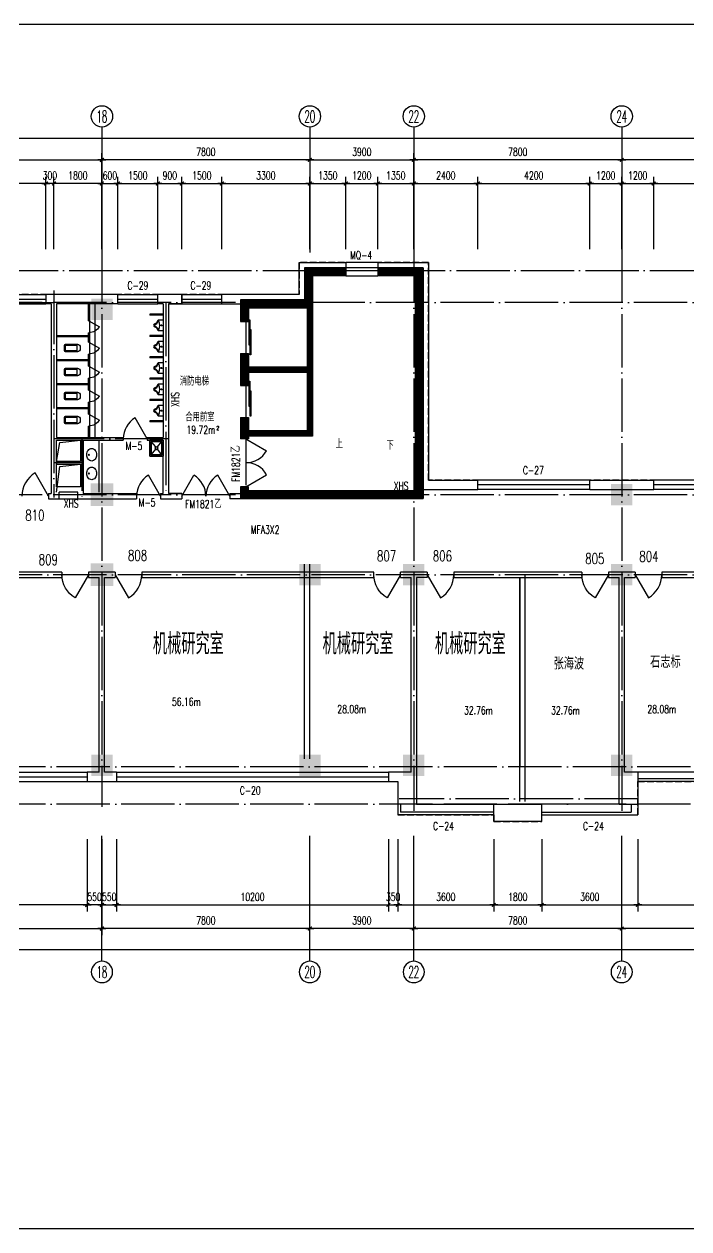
# Model space of a CAD drawing. Extents: x 816818 to 2087483, y 157525 to 390605.
# Drawn here: x 883718 to 908655, y 160847 to 206025 of the extents above; entities that cross this region are included whole.
import ezdxf
from ezdxf.enums import TextEntityAlignment as Align

# ---------------------------------------------------------------- set-up
doc = ezdxf.new("R2010")
doc.units = 0
doc.header["$LTSCALE"] = 1000
doc.header["$MEASUREMENT"] = 0
for name, pattern in [('CONTINOUS', [0]), ('DASH', [0.35, 0.25, -0.1]), ('DOTE', [2.42, 2, -0.2, 0.02, -0.2])]:
    doc.linetypes.add(name, pattern=pattern)
doc.layers.get('0').update_dxf_attribs({"linetype": 'CONTINUOUS'})
doc.layers.get('DEFPOINTS').update_dxf_attribs({"linetype": 'CONTINUOUS'})
for name, color, linetype in [('AXIS', 3, 'CONTINUOUS'), ('AXIS_TEXT', 7, 'CONTINUOUS'), ('COLUMN', 7, 'CONTINUOUS'), ('DOTE', 1, 'DOTE'), ('FILL', 21, 'CONTINUOUS'), ('LVTRY', 253, 'CONTINUOUS'), ('LVTRY_WINDOW', 7, 'CONTINUOUS'), ('MCB', 30, 'CONTINUOUS'), ('PUB_TEXT', 7, 'CONTINUOUS'), ('WALL', 255, 'CONTINUOUS'), ('WINDOW', 2, 'CONTINUOUS'), ('WINDOW_TEXT', 7, 'CONTINUOUS'), ('和面积', 6, 'DASH')]:
    doc.layers.add(name, color=color, linetype=linetype)
doc.styles.add('_HZTXT', font='romans.shx', dxfattribs={"width": 0.7, "bigfont": 'z.shx'})
doc.styles.add('COMPLEX', font='COMPLEX')
doc.styles.add('DIM_FONT', font='SIMPLEX.shx', dxfattribs={"width": 0.7})
doc.styles.add('SIMPLEX', font='SIMPLEX.SHX')
doc.styles.add('Z', font='romans', dxfattribs={"width": 0.8, "bigfont": 'z'})
doc.dimstyles.new('AXIS', dxfattribs={"dimtxt": 300, "dimasz": 1, "dimexe": 250, "dimexo": 300, "dimgap": 150, "dimtad": 1, "dimdec": 0, "dimzin": 0, "dimdsep": 46, "dimtxsty": 'DIM_FONT', "dimblk": '_DIMX', "dimcen": 2.5, "dimse1": 1, "dimse2": 1, "dimclrt": 7, "dimadec": 0, "dimazin": 0, "dimtfac": 1, "dimtdec": 0, "dimtix": 1, "dimtmove": 2, "dimatfit": 3, "dimldrblk": '_DIMX', "dimfxl": 1, "dimarcsym": 0})
doc.dimstyles.new('DIMA', dxfattribs={"dimtxt": 300, "dimasz": 1, "dimexe": 250, "dimexo": 300, "dimgap": 150, "dimtad": 1, "dimdec": 0, "dimzin": 0, "dimdsep": 46, "dimtxsty": 'DIM_FONT', "dimblk": '_DIMX', "dimcen": 2.5, "dimse1": 1, "dimclrt": 7, "dimadec": 0, "dimazin": 0, "dimtfac": 1, "dimtdec": 0, "dimtix": 1, "dimtmove": 2, "dimatfit": 3, "dimldrblk": '_DIMX', "dimfxl": 1, "dimarcsym": 0})
doc.dimstyles.new('DIMN', dxfattribs={"dimtxt": 300, "dimasz": 1, "dimexe": 250, "dimexo": 300, "dimgap": 150, "dimtad": 1, "dimdec": 0, "dimzin": 0, "dimdsep": 46, "dimtxsty": 'DIM_FONT', "dimblk": '_DIMX', "dimcen": 2.5, "dimclrt": 7, "dimadec": 0, "dimazin": 0, "dimtfac": 1, "dimtdec": 0, "dimtix": 1, "dimtmove": 2, "dimatfit": 3, "dimldrblk": '_DIMX', "dimfxl": 1, "dimarcsym": 0})

# ---------------------------------------------------------------- blocks, each defined once
blk = doc.blocks.new('_WBLK')
for p, q in [((-0.5, 0.5), (0.5, 0.5)), ((-0.5, 0), (0.5, 0)), ((-0.5, -0.5), (0.5, -0.5))]:
    blk.add_line(p, q)
at = {"layer": 'WINDOW_TEXT', "style": 'SIMPLEX', "flags": 9}
blk.add_attdef('A', text='', height=1, dxfattribs=at).set_placement((0, 1.5), align=Align.MIDDLE)
blk = doc.blocks.new('_DBLK')
blk.add_line((-0.5, 0), (0, -0.866))
blk.add_arc((-0.5, 0), 1, 300, 0)
at = {"layer": 'WINDOW_TEXT', "style": 'SIMPLEX', "flags": 9}
blk.add_attdef('A', text='', height=1, dxfattribs=at).set_placement((0, 1.5), align=Align.MIDDLE)
blk = doc.blocks.new('_AXISO')
blk.add_circle((0, 0), 0.5)
at = {"layer": 'AXIS_TEXT', "style": 'COMPLEX', "width": 1.041667}
blk.add_attdef('A', text='', height=0.56, dxfattribs=at).set_placement((-0.25, -0.28), (0.25, -0.28), align=Align.FIT)
blk = doc.blocks.new('_DIMX')
blk.add_line((-150, 0), (150, 0))
at = {"const_width": 50}
blk.add_lwpolyline([(-70, -70), (70, 70)], dxfattribs=at)
blk = doc.blocks.new('*D31')
at = {"layer": 'AXIS', "color": 0, "lineweight": -2}
blk.add_line((913935, 200934), (906137, 200934), dxfattribs=at)
at = {"layer": 'DEFPOINTS', "color": 0}
for p in [(906136, 200934), (906136, 197459), (913936, 197459)]:
    blk.add_point(p, dxfattribs=at)
at = {"layer": 'AXIS', "color": 0, "lineweight": -2, "rotation": 180}
blk.add_blockref('_DIMX', (906136, 200934), dxfattribs=at)
at = {"layer": 'AXIS', "color": 0, "lineweight": -2}
blk.add_blockref('_DIMX', (913936, 200934), dxfattribs=at)
at = {"layer": 'AXIS', "color": 7, "insert": (910036, 201234), "char_height": 300, "attachment_point": 5, "style": 'DIM_FONT'}
blk.add_mtext('7800', dxfattribs=at)
blk = doc.blocks.new('*D32')
at = {"layer": 'AXIS', "color": 0, "lineweight": -2}
blk.add_line((906135, 200934), (898337, 200934), dxfattribs=at)
at = {"layer": 'DEFPOINTS', "color": 0}
for p in [(898336, 200934), (898336, 197459), (906136, 197459)]:
    blk.add_point(p, dxfattribs=at)
at = {"layer": 'AXIS', "color": 0, "lineweight": -2, "rotation": 180}
blk.add_blockref('_DIMX', (898336, 200934), dxfattribs=at)
at = {"layer": 'AXIS', "color": 0, "lineweight": -2}
blk.add_blockref('_DIMX', (906136, 200934), dxfattribs=at)
at = {"layer": 'AXIS', "color": 7, "insert": (902236, 201234), "char_height": 300, "attachment_point": 5, "style": 'DIM_FONT'}
blk.add_mtext('7800', dxfattribs=at)
blk = doc.blocks.new('*D33')
at = {"layer": 'AXIS', "color": 0, "lineweight": -2}
blk.add_line((894435, 200934), (886637, 200934), dxfattribs=at)
at = {"layer": 'DEFPOINTS', "color": 0}
for p in [(886636, 200934), (886636, 197459), (894436, 197459)]:
    blk.add_point(p, dxfattribs=at)
at = {"layer": 'AXIS', "color": 0, "lineweight": -2, "rotation": 180}
blk.add_blockref('_DIMX', (886636, 200934), dxfattribs=at)
at = {"layer": 'AXIS', "color": 0, "lineweight": -2}
blk.add_blockref('_DIMX', (894436, 200934), dxfattribs=at)
at = {"layer": 'AXIS', "color": 7, "insert": (890536, 201234), "char_height": 300, "attachment_point": 5, "style": 'DIM_FONT'}
blk.add_mtext('7800', dxfattribs=at)
blk = doc.blocks.new('*D41')
at = {"layer": 'AXIS', "color": 0, "lineweight": -2}
for p, q in [((826086, 197759), (826086, 201984)), ((922586, 197759), (922586, 201984)), ((922585, 201734), (826087, 201734))]:
    blk.add_line(p, q, dxfattribs=at)
at = {"layer": 'DEFPOINTS', "color": 0}
for p in [(826086, 201734), (826086, 197459), (922586, 197459)]:
    blk.add_point(p, dxfattribs=at)
at = {"layer": 'AXIS', "color": 0, "lineweight": -2, "rotation": 180}
blk.add_blockref('_DIMX', (826086, 201734), dxfattribs=at)
at = {"layer": 'AXIS', "color": 0, "lineweight": -2}
blk.add_blockref('_DIMX', (922586, 201734), dxfattribs=at)
at = {"layer": 'AXIS', "color": 7, "insert": (874336, 202034), "char_height": 300, "attachment_point": 5, "style": 'DIM_FONT'}
blk.add_mtext('96500', dxfattribs=at)
blk = doc.blocks.new('*D61')
at = {"layer": 'AXIS', "color": 0, "lineweight": -2}
for p, q in [((884836, 197582), (884836, 200298)), ((886636, 197582), (886636, 200298)), ((886635, 200048), (884837, 200048))]:
    blk.add_line(p, q, dxfattribs=at)
at = {"layer": 'DEFPOINTS', "color": 0}
for p in [(884836, 200048), (884836, 197282), (886636, 197282)]:
    blk.add_point(p, dxfattribs=at)
at = {"layer": 'AXIS', "color": 0, "lineweight": -2, "rotation": 180}
blk.add_blockref('_DIMX', (884836, 200048), dxfattribs=at)
at = {"layer": 'AXIS', "color": 0, "lineweight": -2}
blk.add_blockref('_DIMX', (886636, 200048), dxfattribs=at)
at = {"layer": 'AXIS', "color": 7, "insert": (885736, 200348), "char_height": 300, "attachment_point": 5, "style": 'DIM_FONT'}
blk.add_mtext('1800', dxfattribs=at)
blk = doc.blocks.new('*D78')
at = {"layer": 'AXIS', "color": 0, "lineweight": -2}
for p, q in [((886635, 200048), (886634, 200048)), ((886636, 200048), (887236, 200048)), ((887237, 200048), (887238, 200048))]:
    blk.add_line(p, q, dxfattribs=at)
at = {"layer": 'DEFPOINTS', "color": 0}
for p in [(887236, 200048), (886636, 197282), (887236, 197282)]:
    blk.add_point(p, dxfattribs=at)
at = {"layer": 'AXIS', "color": 0, "lineweight": -2}
blk.add_blockref('_DIMX', (886636, 200048), dxfattribs=at)
at = {"layer": 'AXIS', "color": 0, "lineweight": -2, "rotation": 180}
blk.add_blockref('_DIMX', (887236, 200048), dxfattribs=at)
at = {"layer": 'AXIS', "color": 7, "insert": (886936, 200348), "char_height": 300, "attachment_point": 5, "style": 'DIM_FONT'}
blk.add_mtext('600', dxfattribs=at)
blk = doc.blocks.new('*D80')
at = {"layer": 'AXIS', "color": 0, "lineweight": -2}
for p, q in [((884536, 197582), (884536, 200298)), ((884836, 197582), (884836, 200298)), ((884535, 200048), (884534, 200048)), ((884836, 200048), (884536, 200048)), ((884837, 200048), (884838, 200048))]:
    blk.add_line(p, q, dxfattribs=at)
at = {"layer": 'DEFPOINTS', "color": 0}
for p in [(884536, 200048), (884536, 197282), (884836, 197282)]:
    blk.add_point(p, dxfattribs=at)
at = {"layer": 'AXIS', "color": 0, "lineweight": -2}
blk.add_blockref('_DIMX', (884536, 200048), dxfattribs=at)
at = {"layer": 'AXIS', "color": 0, "lineweight": -2, "rotation": 180}
blk.add_blockref('_DIMX', (884836, 200048), dxfattribs=at)
at = {"layer": 'AXIS', "color": 7, "insert": (884686, 200348), "char_height": 300, "attachment_point": 5, "style": 'DIM_FONT'}
blk.add_mtext('300', dxfattribs=at)
blk = doc.blocks.new('*D81')
at = {"layer": 'AXIS', "color": 0, "lineweight": -2}
for p, q in [((880636, 197582), (880636, 200298)), ((884536, 197582), (884536, 200298)), ((884535, 200048), (880637, 200048))]:
    blk.add_line(p, q, dxfattribs=at)
at = {"layer": 'DEFPOINTS', "color": 0}
for p in [(880636, 200048), (880636, 197282), (884536, 197282)]:
    blk.add_point(p, dxfattribs=at)
at = {"layer": 'AXIS', "color": 0, "lineweight": -2, "rotation": 180}
blk.add_blockref('_DIMX', (880636, 200048), dxfattribs=at)
at = {"layer": 'AXIS', "color": 0, "lineweight": -2}
blk.add_blockref('_DIMX', (884536, 200048), dxfattribs=at)
at = {"layer": 'AXIS', "color": 7, "insert": (882586, 200348), "char_height": 300, "attachment_point": 5, "style": 'DIM_FONT'}
blk.add_mtext('3900', dxfattribs=at)
blk = doc.blocks.new('*D118')
at = {"layer": 'AXIS', "color": 0, "lineweight": -2}
blk.add_line((913935, 172111), (906137, 172111), dxfattribs=at)
at = {"layer": 'DEFPOINTS', "color": 0}
for p in [(906136, 175585), (913936, 175585), (906136, 172111)]:
    blk.add_point(p, dxfattribs=at)
at = {"layer": 'AXIS', "color": 0, "lineweight": -2, "rotation": 180}
blk.add_blockref('_DIMX', (906136, 172111), dxfattribs=at)
at = {"layer": 'AXIS', "color": 0, "lineweight": -2}
blk.add_blockref('_DIMX', (913936, 172111), dxfattribs=at)
at = {"layer": 'AXIS', "color": 7, "insert": (910036, 172411), "char_height": 300, "attachment_point": 5, "style": 'DIM_FONT'}
blk.add_mtext('7800', dxfattribs=at)
blk = doc.blocks.new('*D119')
at = {"layer": 'AXIS', "color": 0, "lineweight": -2}
blk.add_line((906135, 172111), (898337, 172111), dxfattribs=at)
at = {"layer": 'DEFPOINTS', "color": 0}
for p in [(898336, 175585), (906136, 175585), (898336, 172111)]:
    blk.add_point(p, dxfattribs=at)
at = {"layer": 'AXIS', "color": 0, "lineweight": -2, "rotation": 180}
blk.add_blockref('_DIMX', (898336, 172111), dxfattribs=at)
at = {"layer": 'AXIS', "color": 0, "lineweight": -2}
blk.add_blockref('_DIMX', (906136, 172111), dxfattribs=at)
at = {"layer": 'AXIS', "color": 7, "insert": (902236, 172411), "char_height": 300, "attachment_point": 5, "style": 'DIM_FONT'}
blk.add_mtext('7800', dxfattribs=at)
blk = doc.blocks.new('*D120')
at = {"layer": 'AXIS', "color": 0, "lineweight": -2}
blk.add_line((898335, 172111), (894437, 172111), dxfattribs=at)
at = {"layer": 'DEFPOINTS', "color": 0}
for p in [(894436, 175585), (898336, 175585), (894436, 172111)]:
    blk.add_point(p, dxfattribs=at)
at = {"layer": 'AXIS', "color": 0, "lineweight": -2, "rotation": 180}
blk.add_blockref('_DIMX', (894436, 172111), dxfattribs=at)
at = {"layer": 'AXIS', "color": 0, "lineweight": -2}
blk.add_blockref('_DIMX', (898336, 172111), dxfattribs=at)
at = {"layer": 'AXIS', "color": 7, "insert": (896386, 172411), "char_height": 300, "attachment_point": 5, "style": 'DIM_FONT'}
blk.add_mtext('3900', dxfattribs=at)
blk = doc.blocks.new('*D121')
at = {"layer": 'AXIS', "color": 0, "lineweight": -2}
blk.add_line((894435, 172111), (886637, 172111), dxfattribs=at)
at = {"layer": 'DEFPOINTS', "color": 0}
for p in [(886636, 175585), (894436, 175585), (886636, 172111)]:
    blk.add_point(p, dxfattribs=at)
at = {"layer": 'AXIS', "color": 0, "lineweight": -2, "rotation": 180}
blk.add_blockref('_DIMX', (886636, 172111), dxfattribs=at)
at = {"layer": 'AXIS', "color": 0, "lineweight": -2}
blk.add_blockref('_DIMX', (894436, 172111), dxfattribs=at)
at = {"layer": 'AXIS', "color": 7, "insert": (890536, 172411), "char_height": 300, "attachment_point": 5, "style": 'DIM_FONT'}
blk.add_mtext('7800', dxfattribs=at)
blk = doc.blocks.new('*D129')
at = {"layer": 'AXIS', "color": 0, "lineweight": -2}
for p, q in [((825936, 175285), (825936, 171061)), ((922586, 175285), (922586, 171061)), ((922585, 171311), (825937, 171311))]:
    blk.add_line(p, q, dxfattribs=at)
at = {"layer": 'DEFPOINTS', "color": 0}
for p in [(825936, 175585), (922586, 175585), (825936, 171311)]:
    blk.add_point(p, dxfattribs=at)
at = {"layer": 'AXIS', "color": 0, "lineweight": -2, "rotation": 180}
blk.add_blockref('_DIMX', (825936, 171311), dxfattribs=at)
at = {"layer": 'AXIS', "color": 0, "lineweight": -2}
blk.add_blockref('_DIMX', (922586, 171311), dxfattribs=at)
at = {"layer": 'AXIS', "color": 7, "insert": (874261, 171611), "char_height": 300, "attachment_point": 5, "style": 'DIM_FONT'}
blk.add_mtext('96650', dxfattribs=at)
blk = doc.blocks.new('*D141')
at = {"layer": 'AXIS', "color": 0, "lineweight": -2}
for p, q in [((878836, 175285), (878836, 171861)), ((886636, 175285), (886636, 171861)), ((878837, 172111), (886635, 172111))]:
    blk.add_line(p, q, dxfattribs=at)
at = {"layer": 'DEFPOINTS', "color": 0}
for p in [(878836, 175585), (886636, 175585), (886636, 172111)]:
    blk.add_point(p, dxfattribs=at)
at = {"layer": 'AXIS', "color": 0, "lineweight": -2, "rotation": 180}
blk.add_blockref('_DIMX', (878836, 172111), dxfattribs=at)
at = {"layer": 'AXIS', "color": 0, "lineweight": -2}
blk.add_blockref('_DIMX', (886636, 172111), dxfattribs=at)
at = {"layer": 'AXIS', "color": 7, "insert": (882736, 172411), "char_height": 300, "attachment_point": 5, "style": 'DIM_FONT'}
blk.add_mtext('7800', dxfattribs=at)
blk = doc.blocks.new('*D142')
at = {"layer": 'AXIS', "color": 0, "lineweight": -2}
for p, q in [((886086, 175462), (886086, 172747)), ((886636, 175462), (886636, 172747)), ((886085, 172997), (886084, 172997)), ((886636, 172997), (886086, 172997)), ((886637, 172997), (886638, 172997))]:
    blk.add_line(p, q, dxfattribs=at)
at = {"layer": 'DEFPOINTS', "color": 0}
for p in [(886086, 175762), (886636, 175762), (886086, 172997)]:
    blk.add_point(p, dxfattribs=at)
at = {"layer": 'AXIS', "color": 0, "lineweight": -2}
blk.add_blockref('_DIMX', (886086, 172997), dxfattribs=at)
at = {"layer": 'AXIS', "color": 0, "lineweight": -2, "rotation": 180}
blk.add_blockref('_DIMX', (886636, 172997), dxfattribs=at)
at = {"layer": 'AXIS', "color": 7, "insert": (886361, 173297), "char_height": 300, "attachment_point": 5, "style": 'DIM_FONT'}
blk.add_mtext('550', dxfattribs=at)
blk = doc.blocks.new('*D144')
at = {"layer": 'AXIS', "color": 0, "lineweight": -2}
for p, q in [((897386, 175462), (897386, 172747)), ((897736, 175462), (897736, 172747)), ((897385, 172997), (897384, 172997)), ((897386, 172997), (897736, 172997)), ((897737, 172997), (897738, 172997))]:
    blk.add_line(p, q, dxfattribs=at)
at = {"layer": 'DEFPOINTS', "color": 0}
for p in [(897386, 175762), (897736, 175762), (897736, 172997)]:
    blk.add_point(p, dxfattribs=at)
at = {"layer": 'AXIS', "color": 0, "lineweight": -2}
blk.add_blockref('_DIMX', (897386, 172997), dxfattribs=at)
at = {"layer": 'AXIS', "color": 0, "lineweight": -2, "rotation": 180}
blk.add_blockref('_DIMX', (897736, 172997), dxfattribs=at)
at = {"layer": 'AXIS', "color": 7, "insert": (897561, 173297), "char_height": 300, "attachment_point": 5, "style": 'DIM_FONT'}
blk.add_mtext('350', dxfattribs=at)
blk = doc.blocks.new('*D151')
at = {"layer": 'AXIS', "color": 0, "lineweight": -2}
for p, q in [((887186, 175462), (887186, 172747)), ((886635, 172997), (886634, 172997)), ((886636, 172997), (887186, 172997)), ((887187, 172997), (887188, 172997))]:
    blk.add_line(p, q, dxfattribs=at)
at = {"layer": 'DEFPOINTS', "color": 0}
for p in [(886636, 175762), (887186, 175762), (887186, 172997)]:
    blk.add_point(p, dxfattribs=at)
at = {"layer": 'AXIS', "color": 0, "lineweight": -2}
blk.add_blockref('_DIMX', (886636, 172997), dxfattribs=at)
at = {"layer": 'AXIS', "color": 0, "lineweight": -2, "rotation": 180}
blk.add_blockref('_DIMX', (887186, 172997), dxfattribs=at)
at = {"layer": 'AXIS', "color": 7, "insert": (886911, 173297), "char_height": 300, "attachment_point": 5, "style": 'DIM_FONT'}
blk.add_mtext('550', dxfattribs=at)
blk = doc.blocks.new('*D153')
at = {"layer": 'AXIS', "color": 0, "lineweight": -2}
for p, q in [((879386, 175462), (879386, 172747)), ((886086, 175462), (886086, 172747)), ((886085, 172997), (879387, 172997))]:
    blk.add_line(p, q, dxfattribs=at)
at = {"layer": 'DEFPOINTS', "color": 0}
for p in [(879386, 175762), (886086, 175762), (879386, 172997)]:
    blk.add_point(p, dxfattribs=at)
at = {"layer": 'AXIS', "color": 0, "lineweight": -2, "rotation": 180}
blk.add_blockref('_DIMX', (879386, 172997), dxfattribs=at)
at = {"layer": 'AXIS', "color": 0, "lineweight": -2}
blk.add_blockref('_DIMX', (886086, 172997), dxfattribs=at)
at = {"layer": 'AXIS', "color": 7, "insert": (882736, 173297), "char_height": 300, "attachment_point": 5, "style": 'DIM_FONT'}
blk.add_mtext('6700', dxfattribs=at)
blk = doc.blocks.new('_FZH')
blk.add_solid([(-0.5, -0.5), (0.5, -0.5), (-0.5, 0.5), (0.5, 0.5)])
blk = doc.blocks.new('_LV12')
for p, q in [((-250, -50), (-39, -219)), ((-250, -450), (-39, -281)), ((39, -219), (250, -50)), ((39, -281), (250, -450))]:
    blk.add_line(p, q)
for points in [[(300, -500), (300, 0), (-300, 0), (-300, -500)], [(250, -450), (250, -50), (-250, -50), (-250, -450)]]:
    blk.add_lwpolyline(points, close=True)
blk.add_circle((0, -250), 50)
blk = doc.blocks.new('M_B14FAZ')
for p, q in [((-0.5, 0.5), (0.5, 0.5)), ((0.5, 0.021), (-0.5, 0.021)), ((-0.5, -0.5), (0.5, -0.5))]:
    blk.add_line(p, q)
blk = doc.blocks.new('_LIFTD')
for points in [[(-0.548, -0.602), (-0.548, -0.774), (0.241, -0.774), (0.241, -0.602), (-0.548, -0.602)], [(-0.241, -0.784), (-0.241, -0.955), (0.548, -0.955), (0.548, -0.784), (-0.241, -0.784)]]:
    blk.add_lwpolyline(points)
blk = doc.blocks.new('_DBLK1')
for p, q in [((-0.5, 0), (-0.25, -0.433)), ((0.5, 0), (0.25, -0.433))]:
    blk.add_line(p, q)
for centre, start, end in [((-0.5, 0), 300, 0), ((0.5, 0), 180, 240)]:
    blk.add_arc(centre, 0.5, start, end)
at = {"layer": 'WINDOW_TEXT', "style": 'SIMPLEX', "flags": 9}
blk.add_attdef('A', text='', height=1, dxfattribs=at).set_placement((0, 1.5), align=Align.MIDDLE)
blk = doc.blocks.new('_LV4')
blk.add_lwpolyline([(0, -520, 0.078966), (92, -505, 0.088152), (166, -466, 0.105269), (218, -403, 0.121685), (235, -335, 0.121685), (218, -267, 0.105269), (166, -204, 0.088152), (92, -165, 0.078966), (0, -150, 0.078966), (-92, -165, 0.088152), (-166, -204, 0.105269), (-218, -267, 0.121685), (-235, -335, 0.121685), (-218, -403, 0.105269), (-166, -466, 0.088152), (-92, -505, 0.078966)], format="xyb", close=True)
blk.add_circle((0, -230), 20)
blk = doc.blocks.new('_LV6')
for p, q in [((-140, -340), (-140, -780)), ((-110, -340), (-110, -770)), ((100, -300), (-100, -300)), ((100, -330), (-100, -330)), ((110, -770), (110, -340)), ((140, -780), (140, -340)), ((140, -770), (-140, -770)), ((-30, -890), (30, -890))]:
    blk.add_line(p, q)
for centre, radius, start, end in [((-100, -340), 40, 90, 180), ((-100, -340), 10, 90, 180), ((100, -340), 40, 0, 90), ((100, -340), 10, 0, 90), ((-30, -780), 110, 180, 270), ((30, -780), 110, 270, 0)]:
    blk.add_arc(centre, radius, start, end)
blk = doc.blocks.new('_LV8')
for p, q in [((-205, 0), (205, 0)), ((-205, -191), (-205, 0)), ((205, 0), (205, -191))]:
    blk.add_line(p, q)
blk.add_circle((0, -60), 20)
for centre, radius, start, end in [((-243, -391), 203, 19.2639, 79.2894), ((-152, -175), 10, 114.1084, 248.1394), ((5, -526), 395, 66.6675, 114.1084), ((-243, -401), 233, 19.2639, 68.1394), ((0, -306), 54, 199.2639, 269.7777), ((0, -316), 24, 199.2639, 269.4998), ((0, -306), 54, 270.2223, 340.7361), ((0, -316), 24, 270.5002, 340.7361), ((243, -401), 233, 110.4941, 160.7361), ((243, -391), 203, 100.7106, 160.7361), ((158, -173), 10, 290.4941, 66.6675)]:
    blk.add_arc(centre, radius, start, end)

msp = doc.modelspace()

# ---------------------------------------------------------------- linework, layer by layer
at = {"layer": 'AXIS'}
for p, q in [((886636.2, 202162.9), (886636.2, 197459.4)), ((894436.2, 202162.9), (894436.2, 197459.4)), ((898336.2, 202162.9), (898336.2, 197459.4)), ((906136.2, 202162.9), (906136.2, 197459.4)), ((886636.2, 170881.6), (886636.2, 175585)), ((894436.2, 170881.6), (894436.2, 175585)), ((898336.2, 170881.6), (898336.2, 175585)), ((906136.2, 170881.6), (906136.2, 175585))]:
    msp.add_line(p, q, dxfattribs=at)
at = {"layer": 'DOTE'}
for p, q in [((886636.1, 199992.5), (886636.1, 176674.9)), ((898336.1, 199992.5), (898336.1, 176524.9)), ((906136.1, 199992.5), (906136.1, 176524.9)), ((824912.9, 196779.4), (925532.9, 196779.4)), ((884836.1, 196029.4), (884836.1, 188279.4)), ((863836.1, 195579.4), (884836.1, 195579.4)), ((925532.9, 195579.4), (874336.1, 195579.4)), ((889036.1, 195579.4), (889036.1, 188379.4)), ((892036.1, 195579.4), (892036.1, 188379.4)), ((892036.1, 195579.4), (892036.1, 188379.4)), ((894436.1, 193079.4), (892036.1, 193079.4)), ((894436.1, 190679.4), (892036.1, 190679.4)), ((889136.1, 190479.4), (884836.1, 190479.4)), ((885886.1, 190529.4), (885886.1, 188279.4)), ((885936.1, 189579.4), (884836.1, 189579.4)), ((925532.9, 188379.4), (874336.1, 188379.4)), ((925532.9, 185379.4), (874336.1, 185379.4)), ((923236.1, 178179.4), (874849.3, 178179.4)), ((923236.1, 176779.4), (841936.1, 176779.4)), ((906735.9, 176979.4), (897786.1, 176979.4))]:
    msp.add_line(p, q, dxfattribs=at)
at = {"layer": 'FILL'}
for points, const_width in [([(892036.1, 195529.4), (894386.1, 195529.4), (894386.1, 196729.4), (895786.1, 196729.4)], 300), ([(896986.1, 196729.4), (898536.1, 196729.4), (898536.1, 188229.4)], 300), ([(891986.1, 195679.4), (891986.1, 194879.4)], 300), ([(894436.1, 195579.4), (894436.1, 190679.4), (892036.1, 190679.4)], 200), ([(891986.1, 193679.4), (891986.1, 192479.4)], 300), ([(894436.1, 193079.4), (892036.1, 193079.4)], 200), ([(891986.1, 191279.4), (891986.1, 190479.4)], 300), ([(891986.1, 188679.4), (891986.1, 188229.4)], 300), ([(898686.1, 188379.4), (891986.1, 188379.4)], 300)]:
    msp.add_lwpolyline(points, dxfattribs=dict(at, const_width=const_width))
at = {"layer": 'LVTRY'}
for p, q in [((886136.1, 194904.4), (886136.1, 195529.4)), ((886166.1, 194904.4), (886166.1, 195529.4)), ((886166.1, 195529.4), (886166.1, 190529.4)), ((886366.1, 195529.4), (886366.1, 190529.4)), ((886136.1, 194904.4), (886166.1, 194904.4)), ((888936.1, 195144.3), (888436.1, 195144.3)), ((888436.1, 195144.3), (888436.1, 195114.3)), ((888936.1, 195114.3), (888436.1, 195114.3)), ((884936.1, 194344.4), (886136.1, 194344.4)), ((884936.1, 194314.4), (886136.1, 194314.4)), ((886136.1, 194454.4), (886166.1, 194454.4)), ((886136.1, 194344.4), (886136.1, 194454.4)), ((886136.1, 194104.4), (886136.1, 194314.4)), ((886166.1, 194104.4), (886166.1, 194454.4)), ((888936.1, 194344.3), (888436.1, 194344.3)), ((888436.1, 194344.3), (888436.1, 194314.3)), ((888936.1, 194314.3), (888436.1, 194314.3)), ((886136.1, 194104.4), (886166.1, 194104.4)), ((884936.1, 193444.4), (886136.1, 193444.4)), ((884936.1, 193414.4), (886136.1, 193414.4)), ((886136.1, 193444.4), (886136.1, 193654.4)), ((886136.1, 193654.4), (886166.1, 193654.4)), ((886136.1, 193204.4), (886136.1, 193414.4)), ((886166.1, 193204.4), (886166.1, 193654.4)), ((888936.1, 193544.3), (888436.1, 193544.3)), ((888436.1, 193544.3), (888436.1, 193514.3)), ((888936.1, 193514.3), (888436.1, 193514.3)), ((886136.1, 193204.4), (886166.1, 193204.4)), ((884936.1, 192544.4), (886136.1, 192544.4)), ((884936.1, 192514.4), (886136.1, 192514.4)), ((886136.1, 192544.4), (886136.1, 192754.4)), ((886136.1, 192754.4), (886166.1, 192754.4)), ((886136.1, 192304.4), (886136.1, 192514.4)), ((886166.1, 192544.4), (886166.1, 192754.4)), ((886166.1, 192304.4), (886166.1, 192754.4)), ((888936.1, 192744.3), (888436.1, 192744.3)), ((888436.1, 192744.3), (888436.1, 192714.3)), ((888936.1, 192714.3), (888436.1, 192714.3)), ((886136.1, 192304.4), (886166.1, 192304.4)), ((884936.1, 191644.4), (886136.1, 191644.4)), ((884936.1, 191614.4), (886136.1, 191614.4)), ((886136.1, 191644.4), (886136.1, 191854.4)), ((886136.1, 191854.4), (886166.1, 191854.4)), ((886136.1, 191404.4), (886136.1, 191614.4)), ((886166.1, 191644.4), (886166.1, 191854.4)), ((886166.1, 191404.4), (886166.1, 191854.4)), ((888936.1, 191944.3), (888436.1, 191944.3)), ((888436.1, 191944.3), (888436.1, 191914.3)), ((888936.1, 191914.3), (888436.1, 191914.3)), ((886136.1, 191404.4), (886166.1, 191404.4)), ((888936.1, 191144.3), (888436.1, 191144.3)), ((888436.1, 191144.3), (888436.1, 191114.3)), ((888936.1, 191114.3), (888436.1, 191114.3)), ((886136.1, 190529.4), (886136.1, 190954.4)), ((886136.1, 190954.4), (886166.1, 190954.4)), ((886166.1, 190529.4), (886166.1, 190954.4)), ((886536.1, 188479.4), (886536.1, 190429.4))]:
    msp.add_line(p, q, dxfattribs=at)
for points in [[(884936.1, 189629.4), (885060.9, 190331.7), (885836.1, 190429.4)], [(884936.1, 188479.4), (885060.9, 189431.7), (885836.1, 189529.4)]]:
    msp.add_lwpolyline(points, dxfattribs=at)
at = {"layer": 'MCB'}
msp.add_line((902314.4, 185279.4), (902314.4, 178179.4), dxfattribs=at)
msp.add_lwpolyline([(816818, 206025.2), (933587.8, 206025.2), (933587.8, 160847.2), (816818, 160847.2)], close=True, dxfattribs=at)
at = {"layer": 'WALL'}
for p, q in [((894036.1, 197079.4), (895786.1, 197079.4)), ((894036.1, 195879.4), (894036.1, 197079.4)), ((896986.1, 197079.4), (898886.2, 197079.4)), ((898886.2, 197079.4), (898886.2, 188929.4)), ((894236.1, 196878.9), (894236.1, 195679.9)), ((895786.1, 196879.4), (894236.6, 196879.4)), ((894536.1, 196578.9), (894536.1, 190579.4)), ((895786.1, 196579.4), (894536.6, 196579.4)), ((898686.2, 196879.4), (896986.1, 196879.4)), ((898385.7, 196579.4), (896986.1, 196579.4)), ((898385.7, 196579.4), (898386.2, 188529.4)), ((898686.2, 196879.4), (898686.2, 188229.9)), ((887236.1, 195879.4), (884536.1, 195879.4)), ((887236.1, 195529.4), (887236.1, 195879.4)), ((888736.1, 195529.4), (888736.1, 195879.4)), ((889636.1, 195879.4), (888736.1, 195879.4)), ((889636.1, 195529.4), (889636.1, 195879.4)), ((889636.1, 195879.4), (889636.1, 195529.4)), ((893986.1, 195879.4), (891136.1, 195879.4)), ((894036.1, 195879.4), (891136.1, 195879.4)), ((891136.1, 195529.4), (891136.1, 195879.4)), ((891836.1, 195678.9), (891836.1, 194879.4)), ((894235.6, 195679.4), (891836.6, 195679.4)), ((884736.1, 195529.4), (884536.1, 195529.4)), ((884736.1, 195529.4), (884736.1, 188429.4)), ((884936.1, 195529.4), (884936.1, 190529.4)), ((887236.1, 195529.4), (884936.1, 195529.4)), ((888936.1, 195529.4), (888736.1, 195529.4)), ((888936.1, 195529.4), (888936.1, 190529.4)), ((889136.1, 195529.4), (889136.1, 188429.4)), ((889636.1, 195529.4), (889136.1, 195529.4)), ((889136.1, 195529.4), (889636.1, 195529.4)), ((889136.1, 195479.4), (889136.1, 188479.4)), ((891136.1, 195529.4), (891836.1, 195529.4)), ((892136.1, 195379.4), (892136.1, 194879.4)), ((892136.1, 195379.4), (894336.1, 195379.4)), ((894336.1, 195379.4), (894336.1, 193179.4)), ((891836.1, 194879.4), (892136.1, 194879.4)), ((891836.1, 193679.4), (892136.1, 193679.4)), ((891836.1, 193679.4), (891836.1, 192479.4)), ((892136.1, 193679.4), (892136.1, 193179.4)), ((892136.1, 193179.4), (894336.1, 193179.4)), ((892136.1, 192979.4), (894336.1, 192979.4)), ((892136.1, 192979.4), (892136.1, 192479.4)), ((894336.1, 192979.4), (894336.1, 190779.4)), ((891836.1, 192479.4), (892136.1, 192479.4)), ((891836.1, 191279.4), (892136.1, 191279.4)), ((891836.1, 191279.4), (891836.1, 190479.4)), ((892136.1, 191279.4), (892136.1, 190779.4)), ((894336.1, 190779.4), (892136.1, 190779.4)), ((884936.1, 190529.4), (887436.1, 190529.4)), ((884936.1, 190429.4), (887436.1, 190429.4)), ((884936.1, 188669.4), (884936.1, 190429.4)), ((887436.1, 190529.4), (887436.1, 190429.4)), ((888336.1, 190529.4), (888936.1, 190529.4)), ((888336.1, 190529.4), (888336.1, 190429.4)), ((888336.1, 190429.4), (888936.1, 190429.4)), ((888936.1, 188429.4), (888936.1, 190429.4)), ((892136.1, 190479.4), (891836.1, 190479.4)), ((894536.1, 190579.4), (892136.1, 190579.4)), ((892136.1, 190579.4), (892136.1, 190479.4)), ((898886.2, 188929.4), (900736.1, 188929.4)), ((900736.1, 188579.4), (900736.1, 188929.4)), ((904936.1, 188929.4), (907336.1, 188929.4)), ((904936.1, 188579.4), (904936.1, 188929.4)), ((907336.1, 188579.4), (907336.1, 188929.4)), ((884636.1, 188429.4), (884736.1, 188429.4)), ((884636.1, 188429.4), (884636.1, 188229.4)), ((885036.4, 188229.4), (885036.4, 188469.4)), ((885736.4, 188469.4), (885036.4, 188469.4)), ((885736.4, 188229.4), (885736.4, 188469.4)), ((887936.1, 188429.4), (887936.1, 188229.4)), ((888836.1, 188429.4), (888936.1, 188429.4)), ((888836.1, 188429.4), (888836.1, 188229.4)), ((889136.1, 188429.4), (889636.1, 188429.4)), ((889636.1, 188429.4), (889136.1, 188429.4)), ((889636.1, 188429.4), (889636.1, 188229.4)), ((889636.1, 188429.4), (889636.1, 188279.4)), ((891436.1, 188429.4), (891436.1, 188229.4)), ((891436.1, 188429.4), (891836.1, 188429.4)), ((892136.1, 188679.4), (891836.1, 188679.4)), ((891836.1, 188679.4), (891836.1, 188229.4)), ((892136.1, 188529.4), (892136.1, 188679.4)), ((898386.2, 188529.4), (892136.1, 188529.4)), ((898688.2, 188579.4), (900736.1, 188579.4)), ((904936.1, 188579.4), (907336.1, 188579.4)), ((884636.1, 188229.4), (887936.1, 188229.4)), ((888836.1, 188229.4), (889636.1, 188229.4)), ((898685.7, 188229.4), (891436.1, 188229.4)), ((894236.1, 178479.4), (894236.1, 185779.4)), ((894436.1, 178479.4), (894436.1, 185779.4)), ((885136.1, 185479.4), (880336.1, 185479.4)), ((880336.1, 185279.4), (885136.1, 185279.4)), ((885136.1, 185479.4), (885136.1, 185279.4)), ((886136.1, 185479.4), (886136.1, 185279.4)), ((887136.1, 185479.4), (886136.1, 185479.4)), ((886136.1, 185279.4), (886536.1, 185279.4)), ((886536.1, 177979.4), (886536.1, 185279.4)), ((886736.1, 177979.4), (886736.1, 185279.4)), ((886736.1, 185279.4), (887136.1, 185279.4)), ((887136.1, 185479.4), (887136.1, 185279.4)), ((896836.1, 185479.4), (888136.1, 185479.4)), ((888136.1, 185479.4), (888136.1, 185279.4)), ((888136.1, 185279.4), (896836.1, 185279.4)), ((896836.1, 185279.4), (896836.1, 185479.4)), ((897836.1, 185279.4), (897836.1, 185479.4)), ((898836.1, 185479.4), (897836.1, 185479.4)), ((897836.1, 185279.4), (898236.1, 185279.4)), ((898236.1, 177979.4), (898236.1, 185279.4)), ((898436.1, 185279.4), (898436.1, 176779.4)), ((898836.1, 185279.4), (898436.1, 185279.4)), ((898836.1, 185479.4), (898836.1, 185279.4)), ((904636.1, 185479.4), (899836.1, 185479.4)), ((899836.1, 185479.4), (899836.1, 185279.4)), ((899836.1, 185279.4), (904636.1, 185279.4)), ((902314.4, 178079.4), (902314.4, 185279.4)), ((902514.4, 178079.4), (902514.4, 185379.4)), ((904636.1, 185479.4), (904636.1, 185279.4)), ((905636.1, 185479.4), (905636.1, 185279.4)), ((906636.1, 185479.4), (905636.1, 185479.4)), ((905636.1, 185279.4), (906036.1, 185279.4)), ((906036.1, 176779.4), (906036.1, 185279.4)), ((906236.1, 177979.4), (906236.1, 185279.4)), ((906236.1, 185279.4), (906636.1, 185279.4)), ((906636.1, 185479.4), (906636.1, 185279.4)), ((907636.1, 185479.4), (907636.1, 185279.4)), ((911636.1, 185479.4), (907636.1, 185479.4)), ((907636.1, 185279.4), (911636.1, 185279.4)), ((902314.4, 176879.4), (902314.4, 184079.4)), ((902514.4, 176879.4), (902514.4, 184179.4)), ((886536.1, 177979.4), (886086.1, 177979.4)), ((886086.1, 177979.4), (886086.1, 177629.4)), ((886086.1, 177629.4), (887186.1, 177629.4)), ((887186.1, 177979.4), (886736.1, 177979.4)), ((887186.1, 177979.4), (887186.1, 177629.4)), ((898236.1, 177979.4), (897386.1, 177979.4)), ((897386.1, 177979.4), (897386.1, 177629.4)), ((897386.1, 177629.4), (897736.1, 177629.4)), ((897736.1, 177629.4), (897736.1, 176779.4)), ((906736.1, 177979.4), (906236.1, 177979.4)), ((906736.1, 177979.4), (906735.9, 176779.4)), ((898436.1, 176779.4), (897735.9, 176779.4)), ((901336.1, 176779.4), (903136.1, 176779.4)), ((901336.1, 176129.4), (901336.1, 176779.4)), ((903136.1, 176129.4), (903136.1, 176779.4)), ((906036.1, 176779.4), (906736.1, 176779.4)), ((903136.1, 176129.4), (901336.1, 176129.4))]:
    msp.add_line(p, q, dxfattribs=at)
at = {"layer": 'WALL', "linetype": 'CONTINOUS'}
for p, q in [((895786.1, 197079.4), (895786.1, 196579.4)), ((896986.1, 197079.4), (896986.1, 196579.4)), ((884536.1, 195879.4), (884536.1, 195529.4))]:
    msp.add_line(p, q, dxfattribs=at)
at = {"layer": 'WALL'}
for points in [[(885836.1, 190429.4), (885836.1, 189629.4), (884936.1, 189629.4)], [(885936.1, 190429.4), (885936.1, 188429.4), (887936.1, 188429.4)], [(884936.1, 189629.4), (884936.1, 189529.4), (885836.1, 189529.4), (885836.1, 188669.4), (884936.1, 188669.4)]]:
    msp.add_lwpolyline(points, dxfattribs=at)
for centre, start, end in [((894236.6, 196878.9), 90, 180), ((894536.6, 196578.9), 90, 180), ((891836.6, 195678.9), 90, 180), ((894235.6, 195679.9), 270, 0)]:
    msp.add_arc(centre, 0.5, start, end, dxfattribs=at)
at = {"layer": 'WINDOW'}
for p, q in [((896986.1, 197079.4), (895786.1, 197079.4)), ((896986.1, 196879.4), (895786.1, 196879.4)), ((895786.1, 196579.4), (896986.1, 196579.4)), ((913836.1, 177979.4), (906736.1, 177979.4)), ((914486.1, 177629.4), (906736.1, 177629.4)), ((914386.1, 177729.4), (906736.2, 177729.4)), ((897735.9, 176779.4), (897735.9, 176379.4)), ((897835.9, 176779.4), (897835.9, 176479.4)), ((898436.1, 176779.4), (901336.1, 176779.4)), ((906036.1, 176779.4), (903136.1, 176779.4)), ((906486.2, 176779.4), (906486.2, 176479.4)), ((906736.1, 176779.4), (906736.1, 176379.4)), ((901336.1, 176379.4), (897735.9, 176379.4)), ((901336.1, 176479.4), (897835.9, 176479.4)), ((903136.1, 176479.4), (906486.2, 176479.4)), ((903136.1, 176379.4), (906736.1, 176379.4))]:
    msp.add_line(p, q, dxfattribs=at)
at = {"layer": '和面积'}
msp.add_lwpolyline([(877636.1, 177629.4), (897736.1, 177629.4), (897735.9, 176379.4), (901336.1, 176379.4), (901336.1, 176129.4), (903136.1, 176129.4), (903136.1, 176379.4), (906736.1, 176379.4), (906736.1, 177629.4), (914486.1, 177629.4), (914486.1, 178829.4), (922836.1, 178829.4), (922836.1, 193479.4), (913386.1, 193479.4), (913386.1, 188929.4), (898886.2, 188929.4), (898886.2, 197079.4), (894036.1, 197079.4), (894036.1, 195879.4), (854636.1, 195879.4)], dxfattribs=at)

# ---------------------------------------------------------------- block references
at = {"layer": 'AXIS'}
ref = msp.add_blockref('_AXISO', (886636.2, 202562.9), dxfattribs=dict(at, xscale=800, yscale=800, zscale=800))
ref.add_attrib('A', '18', dxfattribs={"layer": 'AXIS_TEXT', "height": 448, "style": 'COMPLEX', "width": 0.646552}).set_placement((886436.2, 202338.9), (886836.2, 202338.9), align=Align.FIT)
ref = msp.add_blockref('_AXISO', (894436.2, 202562.9), dxfattribs=dict(at, xscale=800, yscale=800, zscale=800))
ref.add_attrib('A', '20', dxfattribs={"layer": 'AXIS_TEXT', "height": 448, "style": 'COMPLEX', "width": 0.551471}).set_placement((894236.2, 202338.9), (894636.2, 202338.9), align=Align.FIT)
ref = msp.add_blockref('_AXISO', (898336.2, 202562.9), dxfattribs=dict(at, xscale=800, yscale=800, zscale=800))
ref.add_attrib('A', '22', dxfattribs={"layer": 'AXIS_TEXT', "height": 448, "style": 'COMPLEX', "width": 0.551471}).set_placement((898136.2, 202338.9), (898536.2, 202338.9), align=Align.FIT)
ref = msp.add_blockref('_AXISO', (906136.2, 202562.9), dxfattribs=dict(at, xscale=800, yscale=800, zscale=800))
ref.add_attrib('A', '24', dxfattribs={"layer": 'AXIS_TEXT', "height": 448, "style": 'COMPLEX', "width": 0.520833}).set_placement((905936.2, 202338.9), (906336.2, 202338.9), align=Align.FIT)
ref = msp.add_blockref('_AXISO', (886636.2, 170481.6), dxfattribs=dict(at, xscale=-800, yscale=800, zscale=800, rotation=180))
ref.add_attrib('A', '18', dxfattribs={"layer": 'AXIS_TEXT', "height": 448, "style": 'COMPLEX', "width": 0.646552}).set_placement((886436.2, 170257.6), (886836.2, 170257.6), align=Align.FIT)
ref = msp.add_blockref('_AXISO', (894436.2, 170481.6), dxfattribs=dict(at, xscale=-800, yscale=800, zscale=800, rotation=180))
ref.add_attrib('A', '20', dxfattribs={"layer": 'AXIS_TEXT', "height": 448, "style": 'COMPLEX', "width": 0.551471}).set_placement((894236.2, 170257.6), (894636.2, 170257.6), align=Align.FIT)
ref = msp.add_blockref('_AXISO', (898336.2, 170481.6), dxfattribs=dict(at, xscale=-800, yscale=800, zscale=800, rotation=180))
ref.add_attrib('A', '22', dxfattribs={"layer": 'AXIS_TEXT', "height": 448, "style": 'COMPLEX', "width": 0.551471}).set_placement((898136.2, 170257.6), (898536.2, 170257.6), align=Align.FIT)
ref = msp.add_blockref('_AXISO', (906136.2, 170481.6), dxfattribs=dict(at, xscale=-800, yscale=800, zscale=800, rotation=180))
ref.add_attrib('A', '24', dxfattribs={"layer": 'AXIS_TEXT', "height": 448, "style": 'COMPLEX', "width": 0.520833}).set_placement((905936.2, 170257.6), (906336.2, 170257.6), align=Align.FIT)
at = {"layer": 'COLUMN', "zscale": 600}
for p, xscale, yscale in [((886636.1, 195329.4), -800, 800), ((886636.1, 188379.4), -850, 850), ((906136.1, 188379.4), -800, 800), ((886636.1, 185379.4), -850, 850), ((894436.1, 185379.4), -800, 800), ((898336.1, 185379.4), -800, 800), ((906136.1, 185379.4), -800, 800), ((886636.1, 178229.4), -800, 800), ((894436.1, 178229.4), -800, 800), ((898336.1, 178229.4), -800, 800), ((906136.1, 178229.4), -800, 800)]:
    msp.add_blockref('_FZH', p, dxfattribs=dict(at, xscale=xscale, yscale=yscale))
at = {"layer": 'LVTRY'}
for name, p, rotation in [('_LV8', (888936.1, 194729.3), 270), ('_LV8', (888936.1, 193929.3), 270), ('_LV8', (888936.1, 193129.3), 270), ('_LV8', (888936.1, 192329.3), 270), ('_LV8', (888936.1, 191529.3), 270), ('_LV12', (888436.1, 190129.4), 90)]:
    msp.add_blockref(name, p, dxfattribs=dict(at, rotation=rotation))
at = {"layer": 'LVTRY', "xscale": -1}
for name, p, rotation in [('_LV6', (884936.1, 193879.4), 90), ('_LV6', (884936.1, 192979.4), 90), ('_LV6', (884936.1, 192079.4), 90), ('_LV6', (884936.1, 191179.4), 90), ('_LV12', (888936.1, 190129.4), 269.9999999999999), ('_LV4', (885919.5, 189876), 90), ('_LV4', (885919.5, 189174.2), 90)]:
    msp.add_blockref(name, p, dxfattribs=dict(at, rotation=rotation))
at = {"layer": 'LVTRY_WINDOW', "xscale": -450, "yscale": 450, "zscale": 450, "rotation": 90}
for p in [(886151.1, 194679.4), (886151.1, 193879.4), (886151.1, 192979.4), (886151.1, 192079.4), (886151.1, 191179.4)]:
    msp.add_blockref('_DBLK', p, dxfattribs=at)
at = {"layer": 'WINDOW', "linetype": 'CONTINOUS', "xscale": 3900, "yscale": 350.0000000000727, "zscale": 3900}
msp.add_blockref('_WBLK', (882586.1, 195704.4), dxfattribs=at)
at = {"layer": 'WINDOW'}
for name, p, xscale, yscale, zscale in [('_WBLK', (887986.1, 195704.4), 1500, 349.9999999996799, 1500), ('_DBLK1', (890536.1, 188329.4), -1800, -1800, 1800), ('_DBLK', (885636.1, 185379.4), -1000, 1000, 1000), ('_DBLK', (887636.1, 185379.4), 1000, 1000, 1000), ('_DBLK', (897336.1, 185379.4), -1000, 1000, 1000), ('_DBLK', (899336.1, 185379.4), 1000, 1000, 1000), ('_DBLK', (905136.1, 185379.4), -1000, 1000, 1000)]:
    msp.add_blockref(name, p, dxfattribs=dict(at, xscale=xscale, yscale=yscale, zscale=zscale))
for name, p, xscale, yscale, zscale, rotation in [('M_B14FAZ', (890386.1, 195704.4), -1500, 349.999999999709, 1500, 180), ('_LIFTD', (892036.1, 194279.4), -1200, 199.9999999997974, 1200, 90), ('_LIFTD', (892036.1, 191979.4), -1200, 200.0000000000812, 1200, 90), ('_DBLK', (887886.1, 190479.4), 900, 900, 900, 180), ('_DBLK1', (892036.1, 189579.4), -1800, -1800, 1800, 270), ('_DBLK', (884136.1, 188329.4), 1000, 1000, 1000, 180), ('_DBLK', (888386.1, 188329.4), 900, 900, 900, 180), ('_WBLK', (902836.1, 188754.4), 4200, 350, 4200, 180), ('_WBLK', (909436.1, 188754.4), 4200, 350, 4200, 180), ('_DBLK', (907136.1, 185379.4), -1000, -1000, 1000, 180), ('_WBLK', (882736.1, 177804.4), -6700, 350, 6700, 180), ('_WBLK', (892286.1, 177804.4), -10200, 350, 10200, 180)]:
    msp.add_blockref(name, p, dxfattribs=dict(at, xscale=xscale, yscale=yscale, zscale=zscale, rotation=rotation))

# ---------------------------------------------------------------- texts
at = {"layer": 'MCB', "style": 'Z', "width": 0.7}
for s, p in [('MQ-4', (895944.6, 197212.9)), ('C-29', (887595.4, 196072.5)), ('C-29', (889956.3, 196072.5)), ('M-5', (887524.5, 190059.1)), ('C-27', (902428.6, 189142.2)), ('M-5', (888014.6, 187937.1)), ('C-20', (891809.2, 177137.7)), ('C-24', (899057.3, 175804.1)), ('C-24', (904680.3, 175804.1))]:
    msp.add_text(s, height=300, dxfattribs=at).set_placement(p)
at = {"layer": 'MCB', "attachment_point": 1, "style": 'DIM_FONT'}
for s, insert, char_height, width in [('{\\C0;810}', (883763.8, 187810), 400, 8164.008), ('{\\C0;809}', (884266.6, 186142.1), 400, 8164.008), ('{\\C0;808}', (887614.7, 186303.1), 400, 8164.008), ('{\\C0;807}', (896955.8, 186282.2), 400, 8164.008), ('{\\C0;806}', (899047.4, 186282.2), 400, 8164.008), ('{\\C0;805}', (904765.1, 186182), 400, 8164.008), ('{\\C0;804}', (906796.4, 186262.4), 400, 8164.008), ('{\\Fromans,z|c134;\\C1;机械研究室}', (888548.9, 183188.3), 800, 4044.456), ('{\\Fromans,z|c134;\\C1;机械研究室}', (894912.5, 183188.3), 800, 4044.456), ('{\\Fromans,z|c134;\\C1;机械研究室}', (899126.7, 183188.3), 800, 4044.456), ('{\\fSimSun|b0|i0|c134|p2;张海波}', (903577.8, 182264.7), 400, 2492.864), ('{\\fSimSun|b0|i0|c134|p2;石志标}', (907200.8, 182328.6), 400, 2492.864), ('56.16m', (889265.8, 180763.3), 300, 1636.876), ('28.08m', (895468.5, 180487.8), 300, 1424.292), ('32.76m', (900220.6, 180442.3), 300, 1743.166), ('32.76m', (903485.2, 180442.3), 300, 1743.166), ('28.08m', (907098.4, 180487.8), 300, 1424.292)]:
    msp.add_mtext(s, dxfattribs=dict(at, insert=insert, char_height=char_height, width=width))
at = {"layer": 'PUB_TEXT', "width": 0.7}
for s, style, p in [('消防电梯', 'Z', (889559.5, 192475.6)), ('合用前室', '_HZTXT', (889768.7, 191133.4)), ('上', 'Z', (895403.8, 190124.3)), ('下', 'Z', (897313.3, 190071.9)), ('XHS', '_HZTXT', (897578.6, 188556.9)), ('XHS', '_HZTXT', (885207.4, 187898.5)), ('FM1821乙', 'Z', (889756.6, 187878.9)), ('MFA3X2', '_HZTXT', (892218.2, 186917.3))]:
    msp.add_text(s, height=300, dxfattribs=dict(at, style=style)).set_placement(p)
for s, style, p in [('XHS', '_HZTXT', (889535.1, 191672)), ('FM1821乙', 'Z', (891810.8, 188859.9))]:
    msp.add_text(s, height=300, rotation=90, dxfattribs=dict(at, style=style)).set_placement(p)
at = {"layer": 'PUB_TEXT', "style": 'DIM_FONT', "width": 0.7}
for s, height, p in [('19.72m', 300, (890889.2, 190815.1)), ('2', 150, (891040.3, 190877.2))]:
    msp.add_text(s, height=height, dxfattribs=at).set_placement(p, align=Align.MIDDLE_RIGHT)

# ---------------------------------------------------------------- dimensions: what is measured, and where the dimension line sits
at = {"layer": 'AXIS'}
for p1, p2, distance, dimstyle, picture, middle in [((922586.1, 197459.4), (826086.1, 197459.4), -4274.4, 'DIMN', '*D41', (874336.1, 202033.8)), ((884536.1, 197282.2), (880636.1, 197282.2), -2765.6, 'DIMN', '*D81', (882586.1, 200347.7)), ((884836.2, 197282.2), (884536.1, 197282.2), -2765.6, 'DIMN', '*D80', (884686.1, 200347.7)), ((886636.2, 197282.2), (884836.2, 197282.2), -2765.6, 'DIMN', '*D61', (885736.2, 200347.7)), ((886635.9, 197282.2), (887235.9, 197282.2), 2765.6, 'AXIS', '*D78', (886935.9, 200347.7)), ((886086.1, 175762.3), (879386.1, 175762.3), 2765.6, 'DIMN', '*D153', (882736.1, 173296.7)), ((886636.2, 175762.3), (886086.1, 175762.3), 2765.6, 'DIMN', '*D142', (886361.1, 173296.7)), ((886635.9, 175762.3), (887186.1, 175762.3), -2765.6, 'DIMA', '*D151', (886911, 173296.7)), ((897386.1, 175762.3), (897735.9, 175762.3), -2765.6, 'DIMN', '*D144', (897561, 173296.7)), ((922586.1, 175585), (825936.1, 175585), 4274.4, 'DIMN', '*D129', (874261.1, 171610.6))]:
    dim = msp.add_aligned_dim(p1=p1, p2=p2, distance=distance, dimstyle=dimstyle, dxfattribs=at)
    dim.commit()
    dim.dimension.update_dxf_attribs({"geometry": picture, "text_midpoint": middle})
msp.add_linear_dim(base=(886635.9, 200933.8), p1=(878835.9, 197459.4), p2=(886635.9, 197459.4), dimstyle='DIMN', dxfattribs=at).render()
for base, p1, p2, picture, middle in [((886636.2, 200933.8), (894436.2, 197459.4), (886636.2, 197459.4), '*D33', (890536.2, 201233.8)), ((898336.2, 200933.8), (906136.2, 197459.4), (898336.2, 197459.4), '*D32', (902236.2, 201233.8)), ((906136.2, 200933.8), (913936.2, 197459.4), (906136.2, 197459.4), '*D31', (910036.2, 201233.8))]:
    dim = msp.add_linear_dim(base=base, p1=p1, p2=p2, dimstyle='AXIS', dxfattribs=at)
    dim.commit()
    dim.dimension.update_dxf_attribs({"geometry": picture, "text_midpoint": middle})
for p1, p2, distance, dimstyle in [((894436.2, 198168.3), (898335.9, 198168.3), 2765.6, 'DIMA'), ((887235.9, 197282.2), (888735.9, 197282.2), 2765.6, 'DIMN'), ((888735.9, 197282.2), (889635.9, 197282.2), 2765.6, 'DIMN'), ((889635.9, 197282.2), (891135.9, 197282.2), 2765.6, 'DIMN'), ((891135.9, 197282.2), (894435.9, 197282.2), 2765.6, 'DIMN'), ((894435.9, 197282.2), (895786.1, 197282.2), 2765.6, 'DIMN'), ((895786.1, 197282.2), (896986.1, 197282.2), 2765.6, 'DIMN'), ((896986.1, 197282.2), (898335.9, 197282.2), 2765.6, 'DIMN'), ((898335.9, 197282.2), (900735.9, 197282.2), 2765.6, 'DIMN'), ((900735.9, 197282.2), (904935.9, 197282.2), 2765.6, 'DIMN'), ((904935.9, 197282.2), (906135.9, 197282.2), 2765.6, 'DIMN'), ((906135.9, 197282.2), (907335.9, 197282.2), 2765.6, 'DIMN'), ((907335.9, 197282.2), (911535.9, 197282.2), 2765.6, 'DIMN'), ((887186.1, 175762.3), (897386.1, 175762.3), -2765.6, 'DIMN'), ((897735.9, 175762.3), (901336.1, 175762.3), -2765.6, 'DIMN'), ((901336.1, 175762.3), (903136.1, 175762.3), -2765.6, 'DIMN'), ((903136.1, 175762.3), (906736.2, 175762.3), -2765.6, 'DIMN'), ((906736.2, 175762.3), (913935.9, 175762.3), -2765.6, 'DIMN')]:
    msp.add_aligned_dim(p1=p1, p2=p2, distance=distance, dimstyle=dimstyle, dxfattribs=at).render()
for base, p1, p2, dimstyle, picture, middle in [((886635.9, 172110.6), (878835.9, 175585), (886635.9, 175585), 'DIMN', '*D141', (882735.9, 172410.6)), ((886636.2, 172110.6), (894436.2, 175585), (886636.2, 175585), 'AXIS', '*D121', (890536.2, 172410.6)), ((894436.2, 172110.6), (898336.2, 175585), (894436.2, 175585), 'AXIS', '*D120', (896386.2, 172410.6)), ((898336.2, 172110.6), (906136.2, 175585), (898336.2, 175585), 'AXIS', '*D119', (902236.2, 172410.6)), ((906136.2, 172110.6), (913936.2, 175585), (906136.2, 175585), 'AXIS', '*D118', (910036.2, 172410.6))]:
    dim = msp.add_linear_dim(base=base, p1=p1, p2=p2, angle=180, dimstyle=dimstyle, dxfattribs=at)
    dim.commit()
    dim.dimension.update_dxf_attribs({"geometry": picture, "text_midpoint": middle})

doc.saveas('drawing.dxf')
